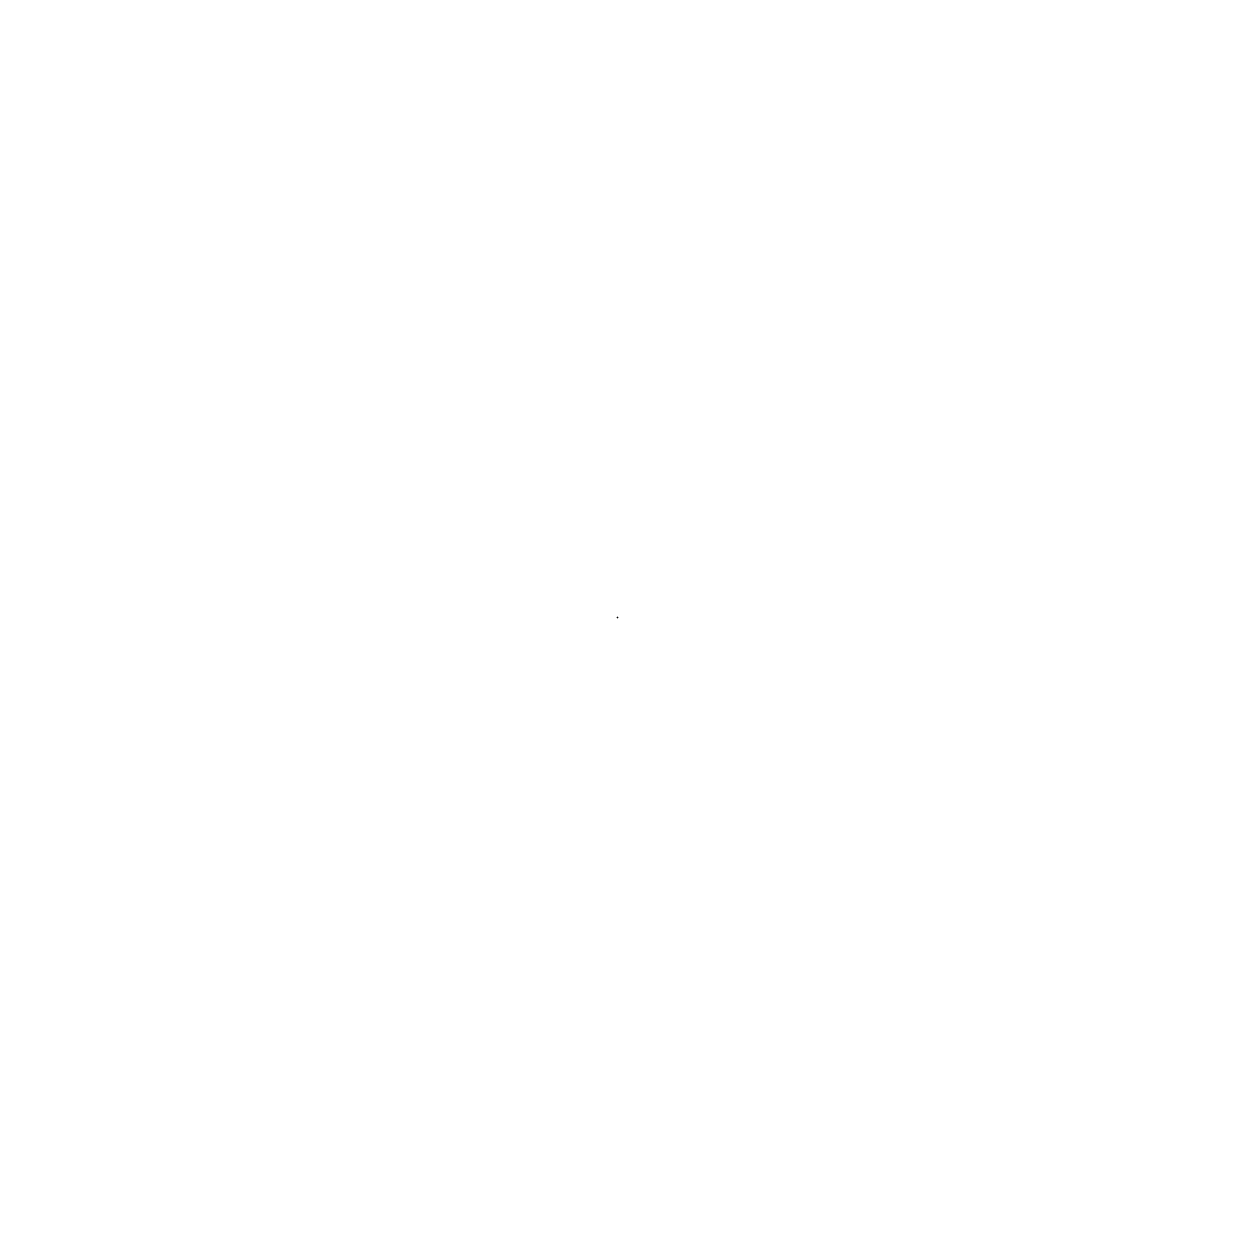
# Model space of a CAD drawing. Header units: inches. Extents: x 1 to 1, y 1 to 1.
import ezdxf

# ---------------------------------------------------------------- set-up
doc = ezdxf.new("R2010")
doc.units = ezdxf.units.IN
doc.header["$MEASUREMENT"] = 0

msp = doc.modelspace()

# ---------------------------------------------------------------- linework, layer by layer
msp.add_point((1, 1))

doc.saveas('drawing.dxf')
